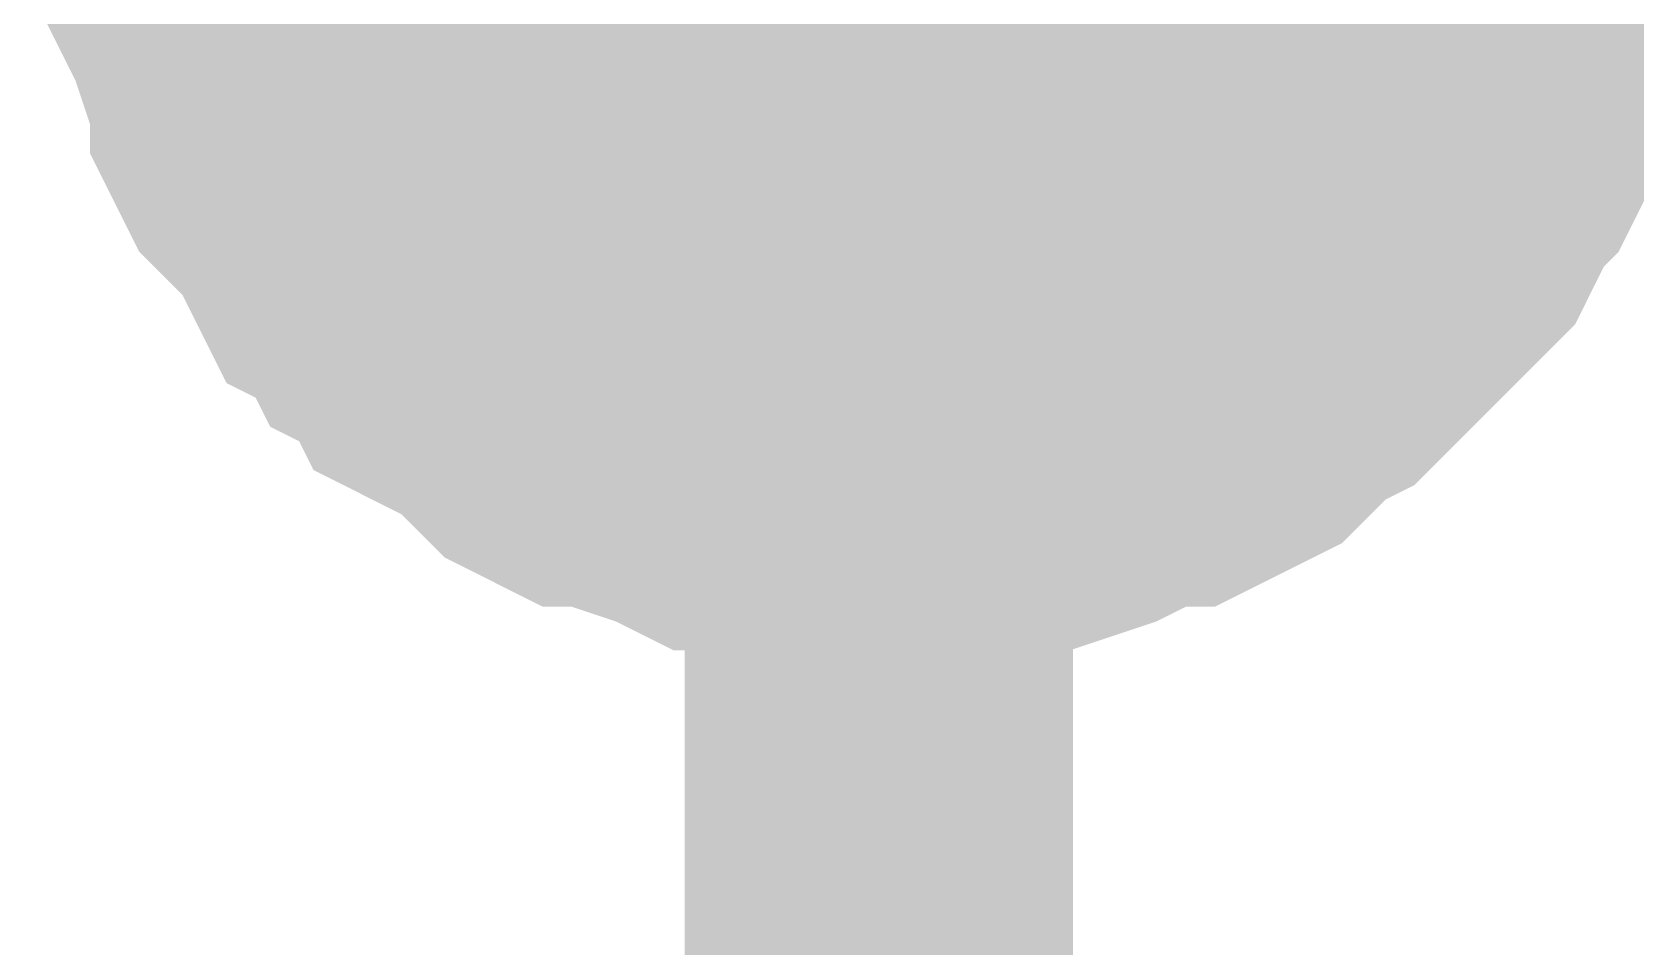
# Model space of a CAD drawing. Header units: millimetres. Extents: x 0 to 800, y 0 to 567.
# Drawn here: x 245.85 to 247.088, y 422.006 to 422.712 of the extents above; entities that cross this region are included whole.
import ezdxf

# ---------------------------------------------------------------- set-up
doc = ezdxf.new("R2010")
doc.units = ezdxf.units.MM
doc.layers.add('Sheet', color=255, linetype='Continuous')

msp = doc.modelspace()

# ---------------------------------------------------------------- linework, layer by layer
at = {"layer": 'Sheet', "const_width": 0.508}
for points in [[(246.2479, 422.91, 1), (246.7559, 422.91, 1)], [(246.2479, 422.8892, 1), (246.7559, 422.8892, 1)]]:
    msp.add_lwpolyline(points, format="xyb", close=True, dxfattribs=at)
at = {"layer": 'Sheet'}
for points, const_width in [([(246.5034, 422.3735), (246.481, 422.3735), (246.4474, 422.3735), (246.425, 422.3847), (246.4026, 422.3847), (246.3802, 422.3847), (246.3578, 422.3959), (246.3242, 422.4071), (246.3018, 422.4183), (246.2794, 422.4183), (246.257, 422.4295), (246.2458, 422.4407), (246.2234, 422.4631), (246.201, 422.4743), (246.1786, 422.4855), (246.1674, 422.5079), (246.145, 422.5191), (246.1338, 422.5415), (246.1114, 422.5527), (246.1002, 422.5751), (246.089, 422.5975), (246.0666, 422.6199), (246.0554, 422.6311), (246.0442, 422.6535), (246.0442, 422.6759), (246.033, 422.6983), (246.0218, 422.7319), (246.0106, 422.7543), (246.0106, 422.7767), (246.0106, 422.7991), (245.9994, 422.8215), (245.9994, 422.8551), (245.9994, 422.8775)], 0.2997), ([(246.5034, 422.3735), (246.481, 422.3735), (246.4474, 422.3735), (246.425, 422.3847), (246.4026, 422.3847), (246.3802, 422.3847), (246.3578, 422.3959), (246.3242, 422.4071), (246.3018, 422.4183), (246.2794, 422.4183), (246.257, 422.4295), (246.2458, 422.4407), (246.2234, 422.4631), (246.201, 422.4743), (246.1786, 422.4855), (246.1674, 422.5079), (246.145, 422.5191), (246.1338, 422.5415), (246.1114, 422.5527), (246.1002, 422.5751), (246.089, 422.5975), (246.0666, 422.6199), (246.0554, 422.6311), (246.0442, 422.6535), (246.0442, 422.6759), (246.033, 422.6983), (246.0218, 422.7319), (246.0106, 422.7543), (246.0106, 422.7767), (246.0106, 422.7991), (245.9994, 422.8215), (245.9994, 422.8551), (245.9994, 422.8775)], 0.2997), ([(246.5034, 422.3959), (246.481, 422.3959), (246.4474, 422.3959), (246.425, 422.4071), (246.4026, 422.4071), (246.3802, 422.4071), (246.3578, 422.4183), (246.3242, 422.4295), (246.3018, 422.4407), (246.2794, 422.4407), (246.257, 422.4519), (246.2458, 422.4631), (246.2234, 422.4855), (246.201, 422.4967), (246.1786, 422.5079), (246.1674, 422.5303), (246.145, 422.5415), (246.1338, 422.5639), (246.1114, 422.5751), (246.1002, 422.5975), (246.089, 422.6199), (246.0666, 422.6423), (246.0554, 422.6535), (246.0442, 422.6759), (246.0442, 422.6983), (246.033, 422.7207), (246.0218, 422.7543), (246.0106, 422.7767), (246.0106, 422.7991), (246.0106, 422.8215), (245.9994, 422.8439), (245.9994, 422.8775)], 0.2997), ([(246.5034, 422.3959), (246.481, 422.3959), (246.4474, 422.3959), (246.425, 422.4071), (246.4026, 422.4071), (246.3802, 422.4071), (246.3578, 422.4183), (246.3242, 422.4295), (246.3018, 422.4407), (246.2794, 422.4407), (246.257, 422.4519), (246.2458, 422.4631), (246.2234, 422.4855), (246.201, 422.4967), (246.1786, 422.5079), (246.1674, 422.5303), (246.145, 422.5415), (246.1338, 422.5639), (246.1114, 422.5751), (246.1002, 422.5975), (246.089, 422.6199), (246.0666, 422.6423), (246.0554, 422.6535), (246.0442, 422.6759), (246.0442, 422.6983), (246.033, 422.7207), (246.0218, 422.7543), (246.0106, 422.7767), (246.0106, 422.7991), (246.0106, 422.8215), (245.9994, 422.8439), (245.9994, 422.8775)], 0.2997), ([(246.5034, 422.3735), (246.481, 422.3735), (246.4474, 422.3735), (246.425, 422.3847), (246.4026, 422.3847), (246.3802, 422.3847), (246.3578, 422.3959), (246.3242, 422.4071), (246.3018, 422.4183), (246.2794, 422.4183), (246.257, 422.4295), (246.2458, 422.4407), (246.2234, 422.4631), (246.201, 422.4743), (246.1786, 422.4855), (246.1674, 422.5079), (246.145, 422.5191), (246.1338, 422.5415), (246.1114, 422.5527), (246.1002, 422.5751), (246.089, 422.5975), (246.0666, 422.6199), (246.0554, 422.6311), (246.0442, 422.6535), (246.0442, 422.6759), (246.033, 422.6983), (246.0218, 422.7319), (246.0106, 422.7543), (246.0106, 422.7767), (246.0106, 422.7991), (245.9994, 422.8215), (245.9994, 422.8551), (245.9994, 422.8775)], 0.2997), ([(246.5034, 422.3735), (246.481, 422.3735), (246.4474, 422.3735), (246.425, 422.3847), (246.4026, 422.3847), (246.3802, 422.3847), (246.3578, 422.3959), (246.3242, 422.4071), (246.3018, 422.4183), (246.2794, 422.4183), (246.257, 422.4295), (246.2458, 422.4407), (246.2234, 422.4631), (246.201, 422.4743), (246.1786, 422.4855), (246.1674, 422.5079), (246.145, 422.5191), (246.1338, 422.5415), (246.1114, 422.5527), (246.1002, 422.5751), (246.089, 422.5975), (246.0666, 422.6199), (246.0554, 422.6311), (246.0442, 422.6535), (246.0442, 422.6759), (246.033, 422.6983), (246.0218, 422.7319), (246.0106, 422.7543), (246.0106, 422.7767), (246.0106, 422.7991), (245.9994, 422.8215), (245.9994, 422.8551), (245.9994, 422.8775)], 0.2997), ([(246.5034, 422.3735), (246.481, 422.3735), (246.4474, 422.3735), (246.425, 422.3847), (246.4026, 422.3847), (246.3802, 422.3847), (246.3578, 422.3959), (246.3242, 422.4071), (246.3018, 422.4183), (246.2794, 422.4183), (246.257, 422.4295), (246.2458, 422.4407), (246.2234, 422.4631), (246.201, 422.4743), (246.1786, 422.4855), (246.1674, 422.5079), (246.145, 422.5191), (246.1338, 422.5415), (246.1114, 422.5527), (246.1002, 422.5751), (246.089, 422.5975), (246.0666, 422.6199), (246.0554, 422.6311), (246.0442, 422.6535), (246.0442, 422.6759), (246.033, 422.6983), (246.0218, 422.7319), (246.0106, 422.7543), (246.0106, 422.7767), (246.0106, 422.7991), (245.9994, 422.8215), (245.9994, 422.8551), (245.9994, 422.8775)], 0.2997), ([(246.5034, 422.3959), (246.481, 422.3959), (246.4474, 422.3959), (246.425, 422.4071), (246.4026, 422.4071), (246.3802, 422.4071), (246.3578, 422.4183), (246.3242, 422.4295), (246.3018, 422.4407), (246.2794, 422.4407), (246.257, 422.4519), (246.2458, 422.4631), (246.2234, 422.4855), (246.201, 422.4967), (246.1786, 422.5079), (246.1674, 422.5303), (246.145, 422.5415), (246.1338, 422.5639), (246.1114, 422.5751), (246.1002, 422.5975), (246.089, 422.6199), (246.0666, 422.6423), (246.0554, 422.6535), (246.0442, 422.6759), (246.0442, 422.6983), (246.033, 422.7207), (246.0218, 422.7543), (246.0106, 422.7767), (246.0106, 422.7991), (246.0106, 422.8215), (245.9994, 422.8439), (245.9994, 422.8775)], 0.2997), ([(246.5034, 422.3959), (246.481, 422.3959), (246.4474, 422.3959), (246.425, 422.4071), (246.4026, 422.4071), (246.3802, 422.4071), (246.3578, 422.4183), (246.3242, 422.4295), (246.3018, 422.4407), (246.2794, 422.4407), (246.257, 422.4519), (246.2458, 422.4631), (246.2234, 422.4855), (246.201, 422.4967), (246.1786, 422.5079), (246.1674, 422.5303), (246.145, 422.5415), (246.1338, 422.5639), (246.1114, 422.5751), (246.1002, 422.5975), (246.089, 422.6199), (246.0666, 422.6423), (246.0554, 422.6535), (246.0442, 422.6759), (246.0442, 422.6983), (246.033, 422.7207), (246.0218, 422.7543), (246.0106, 422.7767), (246.0106, 422.7991), (246.0106, 422.8215), (245.9994, 422.8439), (245.9994, 422.8775)], 0.2997), ([(246.5034, 422.3735), (246.481, 422.3735), (246.4474, 422.3735), (246.425, 422.3847), (246.4026, 422.3847), (246.3802, 422.3847), (246.3578, 422.3959), (246.3242, 422.4071), (246.3018, 422.4183), (246.2794, 422.4183), (246.257, 422.4295), (246.2458, 422.4407), (246.2234, 422.4631), (246.201, 422.4743), (246.1786, 422.4855), (246.1674, 422.5079), (246.145, 422.5191), (246.1338, 422.5415), (246.1114, 422.5527), (246.1002, 422.5751), (246.089, 422.5975), (246.0666, 422.6199), (246.0554, 422.6311), (246.0442, 422.6535), (246.0442, 422.6759), (246.033, 422.6983), (246.0218, 422.7319), (246.0106, 422.7543), (246.0106, 422.7767), (246.0106, 422.7991), (245.9994, 422.8215), (245.9994, 422.8551), (245.9994, 422.8775)], 0.2997), ([(246.5034, 413.2572), (246.5034, 422.8775)], 0.2997), ([(247.0186, 422.8775), (247.0186, 422.8551), (247.0186, 422.8215), (247.0074, 422.7991), (247.0074, 422.7767), (247.0074, 422.7543), (246.9962, 422.7319), (246.985, 422.6983), (246.9738, 422.6759), (246.9626, 422.6535), (246.9514, 422.6311), (246.9402, 422.6199), (246.929, 422.5975), (246.9178, 422.5751), (246.8954, 422.5527), (246.8842, 422.5415), (246.8618, 422.5191), (246.8506, 422.5079), (246.8282, 422.4855), (246.8058, 422.4743), (246.7946, 422.4631), (246.7722, 422.4407), (246.7498, 422.4295), (246.7274, 422.4183), (246.705, 422.4183), (246.6826, 422.4071), (246.6602, 422.3959), (246.6266, 422.3847), (246.6042, 422.3847), (246.5818, 422.3847), (246.5594, 422.3735), (246.5258, 422.3735), (246.5034, 422.3735)], 0.2997), ([(247.0186, 422.8775), (247.0186, 422.8551), (247.0186, 422.8215), (247.0074, 422.7991), (247.0074, 422.7767), (247.0074, 422.7543), (246.9962, 422.7319), (246.985, 422.6983), (246.9738, 422.6759), (246.9626, 422.6535), (246.9514, 422.6311), (246.9402, 422.6199), (246.929, 422.5975), (246.9178, 422.5751), (246.8954, 422.5527), (246.8842, 422.5415), (246.8618, 422.5191), (246.8506, 422.5079), (246.8282, 422.4855), (246.8058, 422.4743), (246.7946, 422.4631), (246.7722, 422.4407), (246.7498, 422.4295), (246.7274, 422.4183), (246.705, 422.4183), (246.6826, 422.4071), (246.6602, 422.3959), (246.6266, 422.3847), (246.6042, 422.3847), (246.5818, 422.3847), (246.5594, 422.3735), (246.5258, 422.3735), (246.5034, 422.3735)], 0.2997), ([(247.0186, 422.8775), (247.0186, 422.8439), (247.0074, 422.8215), (247.0074, 422.7991), (247.0074, 422.7767), (246.9962, 422.7543), (246.985, 422.7207), (246.9738, 422.6983), (246.9626, 422.6759), (246.9514, 422.6535), (246.9402, 422.6423), (246.929, 422.6199), (246.9178, 422.5975), (246.8954, 422.5751), (246.8842, 422.5639), (246.8618, 422.5415), (246.8506, 422.5303), (246.8282, 422.5079), (246.8058, 422.4967), (246.7946, 422.4855), (246.7722, 422.4631), (246.7498, 422.4519), (246.7274, 422.4407), (246.705, 422.4407), (246.6826, 422.4295), (246.6602, 422.4183), (246.6266, 422.4071), (246.6042, 422.4071), (246.5818, 422.4071), (246.5594, 422.3959), (246.5258, 422.3959), (246.5034, 422.3959)], 0.2997), ([(247.0186, 422.8775), (247.0186, 422.8439), (247.0074, 422.8215), (247.0074, 422.7991), (247.0074, 422.7767), (246.9962, 422.7543), (246.985, 422.7207), (246.9738, 422.6983), (246.9626, 422.6759), (246.9514, 422.6535), (246.9402, 422.6423), (246.929, 422.6199), (246.9178, 422.5975), (246.8954, 422.5751), (246.8842, 422.5639), (246.8618, 422.5415), (246.8506, 422.5303), (246.8282, 422.5079), (246.8058, 422.4967), (246.7946, 422.4855), (246.7722, 422.4631), (246.7498, 422.4519), (246.7274, 422.4407), (246.705, 422.4407), (246.6826, 422.4295), (246.6602, 422.4183), (246.6266, 422.4071), (246.6042, 422.4071), (246.5818, 422.4071), (246.5594, 422.3959), (246.5258, 422.3959), (246.5034, 422.3959)], 0.2997), ([(247.0186, 422.8775), (247.0186, 422.8551), (247.0186, 422.8215), (247.0074, 422.7991), (247.0074, 422.7767), (247.0074, 422.7543), (246.9962, 422.7319), (246.985, 422.6983), (246.9738, 422.6759), (246.9626, 422.6535), (246.9514, 422.6311), (246.9402, 422.6199), (246.929, 422.5975), (246.9178, 422.5751), (246.8954, 422.5527), (246.8842, 422.5415), (246.8618, 422.5191), (246.8506, 422.5079), (246.8282, 422.4855), (246.8058, 422.4743), (246.7946, 422.4631), (246.7722, 422.4407), (246.7498, 422.4295), (246.7274, 422.4183), (246.705, 422.4183), (246.6826, 422.4071), (246.6602, 422.3959), (246.6266, 422.3847), (246.6042, 422.3847), (246.5818, 422.3847), (246.5594, 422.3735), (246.5258, 422.3735), (246.5034, 422.3735)], 0.2997), ([(247.0186, 422.8775), (247.0186, 422.8551), (247.0186, 422.8215), (247.0074, 422.7991), (247.0074, 422.7767), (247.0074, 422.7543), (246.9962, 422.7319), (246.985, 422.6983), (246.9738, 422.6759), (246.9626, 422.6535), (246.9514, 422.6311), (246.9402, 422.6199), (246.929, 422.5975), (246.9178, 422.5751), (246.8954, 422.5527), (246.8842, 422.5415), (246.8618, 422.5191), (246.8506, 422.5079), (246.8282, 422.4855), (246.8058, 422.4743), (246.7946, 422.4631), (246.7722, 422.4407), (246.7498, 422.4295), (246.7274, 422.4183), (246.705, 422.4183), (246.6826, 422.4071), (246.6602, 422.3959), (246.6266, 422.3847), (246.6042, 422.3847), (246.5818, 422.3847), (246.5594, 422.3735), (246.5258, 422.3735), (246.5034, 422.3735)], 0.2997), ([(247.0186, 422.8775), (247.0186, 422.8551), (247.0186, 422.8215), (247.0074, 422.7991), (247.0074, 422.7767), (247.0074, 422.7543), (246.9962, 422.7319), (246.985, 422.6983), (246.9738, 422.6759), (246.9626, 422.6535), (246.9514, 422.6311), (246.9402, 422.6199), (246.929, 422.5975), (246.9178, 422.5751), (246.8954, 422.5527), (246.8842, 422.5415), (246.8618, 422.5191), (246.8506, 422.5079), (246.8282, 422.4855), (246.8058, 422.4743), (246.7946, 422.4631), (246.7722, 422.4407), (246.7498, 422.4295), (246.7274, 422.4183), (246.705, 422.4183), (246.6826, 422.4071), (246.6602, 422.3959), (246.6266, 422.3847), (246.6042, 422.3847), (246.5818, 422.3847), (246.5594, 422.3735), (246.5258, 422.3735), (246.5034, 422.3735)], 0.2997), ([(247.0186, 422.8775), (247.0186, 422.8439), (247.0074, 422.8215), (247.0074, 422.7991), (247.0074, 422.7767), (246.9962, 422.7543), (246.985, 422.7207), (246.9738, 422.6983), (246.9626, 422.6759), (246.9514, 422.6535), (246.9402, 422.6423), (246.929, 422.6199), (246.9178, 422.5975), (246.8954, 422.5751), (246.8842, 422.5639), (246.8618, 422.5415), (246.8506, 422.5303), (246.8282, 422.5079), (246.8058, 422.4967), (246.7946, 422.4855), (246.7722, 422.4631), (246.7498, 422.4519), (246.7274, 422.4407), (246.705, 422.4407), (246.6826, 422.4295), (246.6602, 422.4183), (246.6266, 422.4071), (246.6042, 422.4071), (246.5818, 422.4071), (246.5594, 422.3959), (246.5258, 422.3959), (246.5034, 422.3959)], 0.2997), ([(247.0186, 422.8775), (247.0186, 422.8439), (247.0074, 422.8215), (247.0074, 422.7991), (247.0074, 422.7767), (246.9962, 422.7543), (246.985, 422.7207), (246.9738, 422.6983), (246.9626, 422.6759), (246.9514, 422.6535), (246.9402, 422.6423), (246.929, 422.6199), (246.9178, 422.5975), (246.8954, 422.5751), (246.8842, 422.5639), (246.8618, 422.5415), (246.8506, 422.5303), (246.8282, 422.5079), (246.8058, 422.4967), (246.7946, 422.4855), (246.7722, 422.4631), (246.7498, 422.4519), (246.7274, 422.4407), (246.705, 422.4407), (246.6826, 422.4295), (246.6602, 422.4183), (246.6266, 422.4071), (246.6042, 422.4071), (246.5818, 422.4071), (246.5594, 422.3959), (246.5258, 422.3959), (246.5034, 422.3959)], 0.2997), ([(247.0186, 422.8775), (247.0186, 422.8551), (247.0186, 422.8215), (247.0074, 422.7991), (247.0074, 422.7767), (247.0074, 422.7543), (246.9962, 422.7319), (246.985, 422.6983), (246.9738, 422.6759), (246.9626, 422.6535), (246.9514, 422.6311), (246.9402, 422.6199), (246.929, 422.5975), (246.9178, 422.5751), (246.8954, 422.5527), (246.8842, 422.5415), (246.8618, 422.5191), (246.8506, 422.5079), (246.8282, 422.4855), (246.8058, 422.4743), (246.7946, 422.4631), (246.7722, 422.4407), (246.7498, 422.4295), (246.7274, 422.4183), (246.705, 422.4183), (246.6826, 422.4071), (246.6602, 422.3959), (246.6266, 422.3847), (246.6042, 422.3847), (246.5818, 422.3847), (246.5594, 422.3735), (246.5258, 422.3735), (246.5034, 422.3735)], 0.2997), ([(246.5034, 422.3735), (246.481, 422.3735), (246.4474, 422.3735), (246.425, 422.3847), (246.4026, 422.3847), (246.3802, 422.3847), (246.3578, 422.3959), (246.3242, 422.4071), (246.3018, 422.4183), (246.2794, 422.4183), (246.257, 422.4295), (246.2458, 422.4407), (246.2234, 422.4631), (246.201, 422.4743), (246.1786, 422.4855), (246.1674, 422.5079), (246.145, 422.5191), (246.1338, 422.5415), (246.1114, 422.5527), (246.1002, 422.5751), (246.089, 422.5975), (246.0666, 422.6199), (246.0554, 422.6311), (246.0442, 422.6535), (246.0442, 422.6759), (246.033, 422.6983), (246.0218, 422.7319), (246.0106, 422.7543), (246.0106, 422.7767)], 0.0991), ([(246.5034, 422.3735), (246.481, 422.3735), (246.4474, 422.3735), (246.425, 422.3847), (246.4026, 422.3847), (246.3802, 422.3847), (246.3578, 422.3959), (246.3242, 422.4071), (246.3018, 422.4183), (246.2794, 422.4183), (246.257, 422.4295), (246.2458, 422.4407), (246.2234, 422.4631), (246.201, 422.4743), (246.1786, 422.4855), (246.1674, 422.5079), (246.145, 422.5191), (246.1338, 422.5415), (246.1114, 422.5527), (246.1002, 422.5751), (246.089, 422.5975), (246.0666, 422.6199), (246.0554, 422.6311), (246.0442, 422.6535), (246.0442, 422.6759), (246.033, 422.6983), (246.0218, 422.7319), (246.0106, 422.7543), (246.0106, 422.7767)], 0.0991), ([(246.5034, 422.3959), (246.481, 422.3959), (246.4474, 422.3959), (246.425, 422.4071), (246.4026, 422.4071), (246.3802, 422.4071), (246.3578, 422.4183), (246.3242, 422.4295), (246.3018, 422.4407), (246.2794, 422.4407), (246.257, 422.4519), (246.2458, 422.4631), (246.2234, 422.4855), (246.201, 422.4967), (246.1786, 422.5079), (246.1674, 422.5303), (246.145, 422.5415), (246.1338, 422.5639), (246.1114, 422.5751), (246.1002, 422.5975), (246.089, 422.6199), (246.0666, 422.6423), (246.0554, 422.6535), (246.0442, 422.6759), (246.0442, 422.6983), (246.033, 422.7207), (246.0218, 422.7543), (246.0106, 422.7767)], 0.0991), ([(246.5034, 422.3959), (246.481, 422.3959), (246.4474, 422.3959), (246.425, 422.4071), (246.4026, 422.4071), (246.3802, 422.4071), (246.3578, 422.4183), (246.3242, 422.4295), (246.3018, 422.4407), (246.2794, 422.4407), (246.257, 422.4519), (246.2458, 422.4631), (246.2234, 422.4855), (246.201, 422.4967), (246.1786, 422.5079), (246.1674, 422.5303), (246.145, 422.5415), (246.1338, 422.5639), (246.1114, 422.5751), (246.1002, 422.5975), (246.089, 422.6199), (246.0666, 422.6423), (246.0554, 422.6535), (246.0442, 422.6759), (246.0442, 422.6983), (246.033, 422.7207), (246.0218, 422.7543), (246.0106, 422.7767)], 0.0991), ([(246.5034, 422.3735), (246.481, 422.3735), (246.4474, 422.3735), (246.425, 422.3847), (246.4026, 422.3847), (246.3802, 422.3847), (246.3578, 422.3959), (246.3242, 422.4071), (246.3018, 422.4183), (246.2794, 422.4183), (246.257, 422.4295), (246.2458, 422.4407), (246.2234, 422.4631), (246.201, 422.4743), (246.1786, 422.4855), (246.1674, 422.5079), (246.145, 422.5191), (246.1338, 422.5415), (246.1114, 422.5527), (246.1002, 422.5751), (246.089, 422.5975), (246.0666, 422.6199), (246.0554, 422.6311), (246.0442, 422.6535), (246.0442, 422.6759), (246.033, 422.6983), (246.0218, 422.7319), (246.0106, 422.7543), (246.0106, 422.7767)], 0.0991), ([(246.5034, 422.3735), (246.481, 422.3735), (246.4474, 422.3735), (246.425, 422.3847), (246.4026, 422.3847), (246.3802, 422.3847), (246.3578, 422.3959), (246.3242, 422.4071), (246.3018, 422.4183), (246.2794, 422.4183), (246.257, 422.4295), (246.2458, 422.4407), (246.2234, 422.4631), (246.201, 422.4743), (246.1786, 422.4855), (246.1674, 422.5079), (246.145, 422.5191), (246.1338, 422.5415), (246.1114, 422.5527), (246.1002, 422.5751), (246.089, 422.5975), (246.0666, 422.6199), (246.0554, 422.6311), (246.0442, 422.6535), (246.0442, 422.6759), (246.033, 422.6983), (246.0218, 422.7319), (246.0106, 422.7543), (246.0106, 422.7767)], 0.0991), ([(246.5034, 422.3735), (246.481, 422.3735), (246.4474, 422.3735), (246.425, 422.3847), (246.4026, 422.3847), (246.3802, 422.3847), (246.3578, 422.3959), (246.3242, 422.4071), (246.3018, 422.4183), (246.2794, 422.4183), (246.257, 422.4295), (246.2458, 422.4407), (246.2234, 422.4631), (246.201, 422.4743), (246.1786, 422.4855), (246.1674, 422.5079), (246.145, 422.5191), (246.1338, 422.5415), (246.1114, 422.5527), (246.1002, 422.5751), (246.089, 422.5975), (246.0666, 422.6199), (246.0554, 422.6311), (246.0442, 422.6535), (246.0442, 422.6759), (246.033, 422.6983), (246.0218, 422.7319), (246.0106, 422.7543), (246.0106, 422.7767)], 0.0991), ([(246.5034, 422.3959), (246.481, 422.3959), (246.4474, 422.3959), (246.425, 422.4071), (246.4026, 422.4071), (246.3802, 422.4071), (246.3578, 422.4183), (246.3242, 422.4295), (246.3018, 422.4407), (246.2794, 422.4407), (246.257, 422.4519), (246.2458, 422.4631), (246.2234, 422.4855), (246.201, 422.4967), (246.1786, 422.5079), (246.1674, 422.5303), (246.145, 422.5415), (246.1338, 422.5639), (246.1114, 422.5751), (246.1002, 422.5975), (246.089, 422.6199), (246.0666, 422.6423), (246.0554, 422.6535), (246.0442, 422.6759), (246.0442, 422.6983), (246.033, 422.7207), (246.0218, 422.7543), (246.0106, 422.7767)], 0.0991), ([(246.5034, 422.3959), (246.481, 422.3959), (246.4474, 422.3959), (246.425, 422.4071), (246.4026, 422.4071), (246.3802, 422.4071), (246.3578, 422.4183), (246.3242, 422.4295), (246.3018, 422.4407), (246.2794, 422.4407), (246.257, 422.4519), (246.2458, 422.4631), (246.2234, 422.4855), (246.201, 422.4967), (246.1786, 422.5079), (246.1674, 422.5303), (246.145, 422.5415), (246.1338, 422.5639), (246.1114, 422.5751), (246.1002, 422.5975), (246.089, 422.6199), (246.0666, 422.6423), (246.0554, 422.6535), (246.0442, 422.6759), (246.0442, 422.6983), (246.033, 422.7207), (246.0218, 422.7543), (246.0106, 422.7767)], 0.0991), ([(246.5034, 422.3735), (246.481, 422.3735), (246.4474, 422.3735), (246.425, 422.3847), (246.4026, 422.3847), (246.3802, 422.3847), (246.3578, 422.3959), (246.3242, 422.4071), (246.3018, 422.4183), (246.2794, 422.4183), (246.257, 422.4295), (246.2458, 422.4407), (246.2234, 422.4631), (246.201, 422.4743), (246.1786, 422.4855), (246.1674, 422.5079), (246.145, 422.5191), (246.1338, 422.5415), (246.1114, 422.5527), (246.1002, 422.5751), (246.089, 422.5975), (246.0666, 422.6199), (246.0554, 422.6311), (246.0442, 422.6535), (246.0442, 422.6759), (246.033, 422.6983), (246.0218, 422.7319), (246.0106, 422.7543), (246.0106, 422.7767)], 0.0991), ([(247.0074, 422.7767), (247.0074, 422.7543), (246.9962, 422.7319), (246.985, 422.6983), (246.9738, 422.6759), (246.9626, 422.6535), (246.9514, 422.6311), (246.9402, 422.6199), (246.929, 422.5975), (246.9178, 422.5751), (246.8954, 422.5527), (246.8842, 422.5415), (246.8618, 422.5191), (246.8506, 422.5079), (246.8282, 422.4855), (246.8058, 422.4743), (246.7946, 422.4631), (246.7722, 422.4407), (246.7498, 422.4295), (246.7274, 422.4183), (246.705, 422.4183), (246.6826, 422.4071), (246.6602, 422.3959), (246.6266, 422.3847), (246.6042, 422.3847), (246.5818, 422.3847), (246.5594, 422.3735), (246.5258, 422.3735), (246.5034, 422.3735)], 0.0991), ([(247.0074, 422.7767), (247.0074, 422.7543), (246.9962, 422.7319), (246.985, 422.6983), (246.9738, 422.6759), (246.9626, 422.6535), (246.9514, 422.6311), (246.9402, 422.6199), (246.929, 422.5975), (246.9178, 422.5751), (246.8954, 422.5527), (246.8842, 422.5415), (246.8618, 422.5191), (246.8506, 422.5079), (246.8282, 422.4855), (246.8058, 422.4743), (246.7946, 422.4631), (246.7722, 422.4407), (246.7498, 422.4295), (246.7274, 422.4183), (246.705, 422.4183), (246.6826, 422.4071), (246.6602, 422.3959), (246.6266, 422.3847), (246.6042, 422.3847), (246.5818, 422.3847), (246.5594, 422.3735), (246.5258, 422.3735), (246.5034, 422.3735)], 0.0991), ([(247.0074, 422.7767), (246.9962, 422.7543), (246.985, 422.7207), (246.9738, 422.6983), (246.9626, 422.6759), (246.9514, 422.6535), (246.9402, 422.6423), (246.929, 422.6199), (246.9178, 422.5975), (246.8954, 422.5751), (246.8842, 422.5639), (246.8618, 422.5415), (246.8506, 422.5303), (246.8282, 422.5079), (246.8058, 422.4967), (246.7946, 422.4855), (246.7722, 422.4631), (246.7498, 422.4519), (246.7274, 422.4407), (246.705, 422.4407), (246.6826, 422.4295), (246.6602, 422.4183), (246.6266, 422.4071), (246.6042, 422.4071), (246.5818, 422.4071), (246.5594, 422.3959), (246.5258, 422.3959), (246.5034, 422.3959)], 0.0991), ([(247.0074, 422.7767), (246.9962, 422.7543), (246.985, 422.7207), (246.9738, 422.6983), (246.9626, 422.6759), (246.9514, 422.6535), (246.9402, 422.6423), (246.929, 422.6199), (246.9178, 422.5975), (246.8954, 422.5751), (246.8842, 422.5639), (246.8618, 422.5415), (246.8506, 422.5303), (246.8282, 422.5079), (246.8058, 422.4967), (246.7946, 422.4855), (246.7722, 422.4631), (246.7498, 422.4519), (246.7274, 422.4407), (246.705, 422.4407), (246.6826, 422.4295), (246.6602, 422.4183), (246.6266, 422.4071), (246.6042, 422.4071), (246.5818, 422.4071), (246.5594, 422.3959), (246.5258, 422.3959), (246.5034, 422.3959)], 0.0991), ([(247.0074, 422.7767), (247.0074, 422.7543), (246.9962, 422.7319), (246.985, 422.6983), (246.9738, 422.6759), (246.9626, 422.6535), (246.9514, 422.6311), (246.9402, 422.6199), (246.929, 422.5975), (246.9178, 422.5751), (246.8954, 422.5527), (246.8842, 422.5415), (246.8618, 422.5191), (246.8506, 422.5079), (246.8282, 422.4855), (246.8058, 422.4743), (246.7946, 422.4631), (246.7722, 422.4407), (246.7498, 422.4295), (246.7274, 422.4183), (246.705, 422.4183), (246.6826, 422.4071), (246.6602, 422.3959), (246.6266, 422.3847), (246.6042, 422.3847), (246.5818, 422.3847), (246.5594, 422.3735), (246.5258, 422.3735), (246.5034, 422.3735)], 0.0991), ([(247.0074, 422.7767), (247.0074, 422.7543), (246.9962, 422.7319), (246.985, 422.6983), (246.9738, 422.6759), (246.9626, 422.6535), (246.9514, 422.6311), (246.9402, 422.6199), (246.929, 422.5975), (246.9178, 422.5751), (246.8954, 422.5527), (246.8842, 422.5415), (246.8618, 422.5191), (246.8506, 422.5079), (246.8282, 422.4855), (246.8058, 422.4743), (246.7946, 422.4631), (246.7722, 422.4407), (246.7498, 422.4295), (246.7274, 422.4183), (246.705, 422.4183), (246.6826, 422.4071), (246.6602, 422.3959), (246.6266, 422.3847), (246.6042, 422.3847), (246.5818, 422.3847), (246.5594, 422.3735), (246.5258, 422.3735), (246.5034, 422.3735)], 0.0991), ([(247.0074, 422.7767), (247.0074, 422.7543), (246.9962, 422.7319), (246.985, 422.6983), (246.9738, 422.6759), (246.9626, 422.6535), (246.9514, 422.6311), (246.9402, 422.6199), (246.929, 422.5975), (246.9178, 422.5751), (246.8954, 422.5527), (246.8842, 422.5415), (246.8618, 422.5191), (246.8506, 422.5079), (246.8282, 422.4855), (246.8058, 422.4743), (246.7946, 422.4631), (246.7722, 422.4407), (246.7498, 422.4295), (246.7274, 422.4183), (246.705, 422.4183), (246.6826, 422.4071), (246.6602, 422.3959), (246.6266, 422.3847), (246.6042, 422.3847), (246.5818, 422.3847), (246.5594, 422.3735), (246.5258, 422.3735), (246.5034, 422.3735)], 0.0991), ([(247.0074, 422.7767), (246.9962, 422.7543), (246.985, 422.7207), (246.9738, 422.6983), (246.9626, 422.6759), (246.9514, 422.6535), (246.9402, 422.6423), (246.929, 422.6199), (246.9178, 422.5975), (246.8954, 422.5751), (246.8842, 422.5639), (246.8618, 422.5415), (246.8506, 422.5303), (246.8282, 422.5079), (246.8058, 422.4967), (246.7946, 422.4855), (246.7722, 422.4631), (246.7498, 422.4519), (246.7274, 422.4407), (246.705, 422.4407), (246.6826, 422.4295), (246.6602, 422.4183), (246.6266, 422.4071), (246.6042, 422.4071), (246.5818, 422.4071), (246.5594, 422.3959), (246.5258, 422.3959), (246.5034, 422.3959)], 0.0991), ([(247.0074, 422.7767), (246.9962, 422.7543), (246.985, 422.7207), (246.9738, 422.6983), (246.9626, 422.6759), (246.9514, 422.6535), (246.9402, 422.6423), (246.929, 422.6199), (246.9178, 422.5975), (246.8954, 422.5751), (246.8842, 422.5639), (246.8618, 422.5415), (246.8506, 422.5303), (246.8282, 422.5079), (246.8058, 422.4967), (246.7946, 422.4855), (246.7722, 422.4631), (246.7498, 422.4519), (246.7274, 422.4407), (246.705, 422.4407), (246.6826, 422.4295), (246.6602, 422.4183), (246.6266, 422.4071), (246.6042, 422.4071), (246.5818, 422.4071), (246.5594, 422.3959), (246.5258, 422.3959), (246.5034, 422.3959)], 0.0991), ([(247.0074, 422.7767), (247.0074, 422.7543), (246.9962, 422.7319), (246.985, 422.6983), (246.9738, 422.6759), (246.9626, 422.6535), (246.9514, 422.6311), (246.9402, 422.6199), (246.929, 422.5975), (246.9178, 422.5751), (246.8954, 422.5527), (246.8842, 422.5415), (246.8618, 422.5191), (246.8506, 422.5079), (246.8282, 422.4855), (246.8058, 422.4743), (246.7946, 422.4631), (246.7722, 422.4407), (246.7498, 422.4295), (246.7274, 422.4183), (246.705, 422.4183), (246.6826, 422.4071), (246.6602, 422.3959), (246.6266, 422.3847), (246.6042, 422.3847), (246.5818, 422.3847), (246.5594, 422.3735), (246.5258, 422.3735), (246.5034, 422.3735)], 0.0991)]:
    msp.add_lwpolyline(points, dxfattribs=dict(at, const_width=const_width))

doc.saveas('drawing.dxf')
